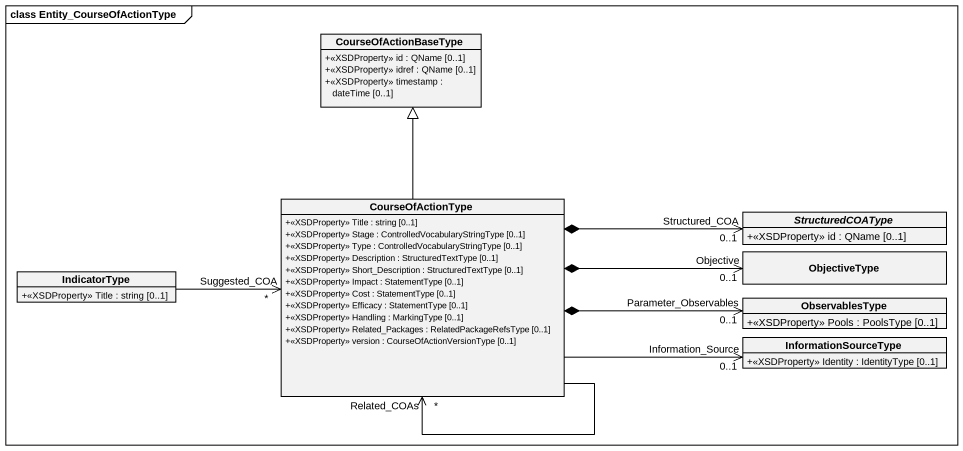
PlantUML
@startuml
mainframe class Entity_CourseOfActionType
hide circle
hide empty members
skinparam classAttributeIconSize 0
class CourseOfActionBaseType {
  +<<XSDProperty>> id : QName [0..1]
  +<<XSDProperty>> idref : QName [0..1]
  +<<XSDProperty>> timestamp : dateTime [0..1]
}
class CourseOfActionType {
  +<<XSDProperty>> Title : string [0..1]
  +<<XSDProperty>> Stage : ControlledVocabularyStringType [0..1]
  +<<XSDProperty>> Type : ControlledVocabularyStringType [0..1]
  +<<XSDProperty>> Description : StructuredTextType [0..1]
  +<<XSDProperty>> Short_Description : StructuredTextType [0..1]
  +<<XSDProperty>> Impact : StatementType [0..1]
  +<<XSDProperty>> Cost : StatementType [0..1]
  +<<XSDProperty>> Efficacy : StatementType [0..1]
  +<<XSDProperty>> Handling : MarkingType [0..1]
  +<<XSDProperty>> Related_Packages : RelatedPackageRefsType [0..1]
  +<<XSDProperty>> version : CourseOfActionVersionType [0..1]
}
abstract class StructuredCOAType {
  +<<XSDProperty>> id : QName [0..1]
}
class ObjectiveType
class IndicatorType {
  +<<XSDProperty>> Title : string [0..1]
}
class ObservablesType {
  +<<XSDProperty>> Pools : PoolsType [0..1]
}
class InformationSourceType {
  +<<XSDProperty>> Identity : IdentityType [0..1]
}
CourseOfActionType -up-|> CourseOfActionBaseType
CourseOfActionType "Related_COAs\n*" <-- CourseOfActionType
CourseOfActionType "Suggested_COA\n*" <-left- IndicatorType
StructuredCOAType "Structured_COA\n0..1" <-left-* CourseOfActionType
ObjectiveType "Objective\n0..1" <-left-* CourseOfActionType
ObservablesType "Parameter_Observables\n0..1" <-left-* CourseOfActionType
InformationSourceType "Information_Source\n0..1" <-left- CourseOfActionType
@enduml
